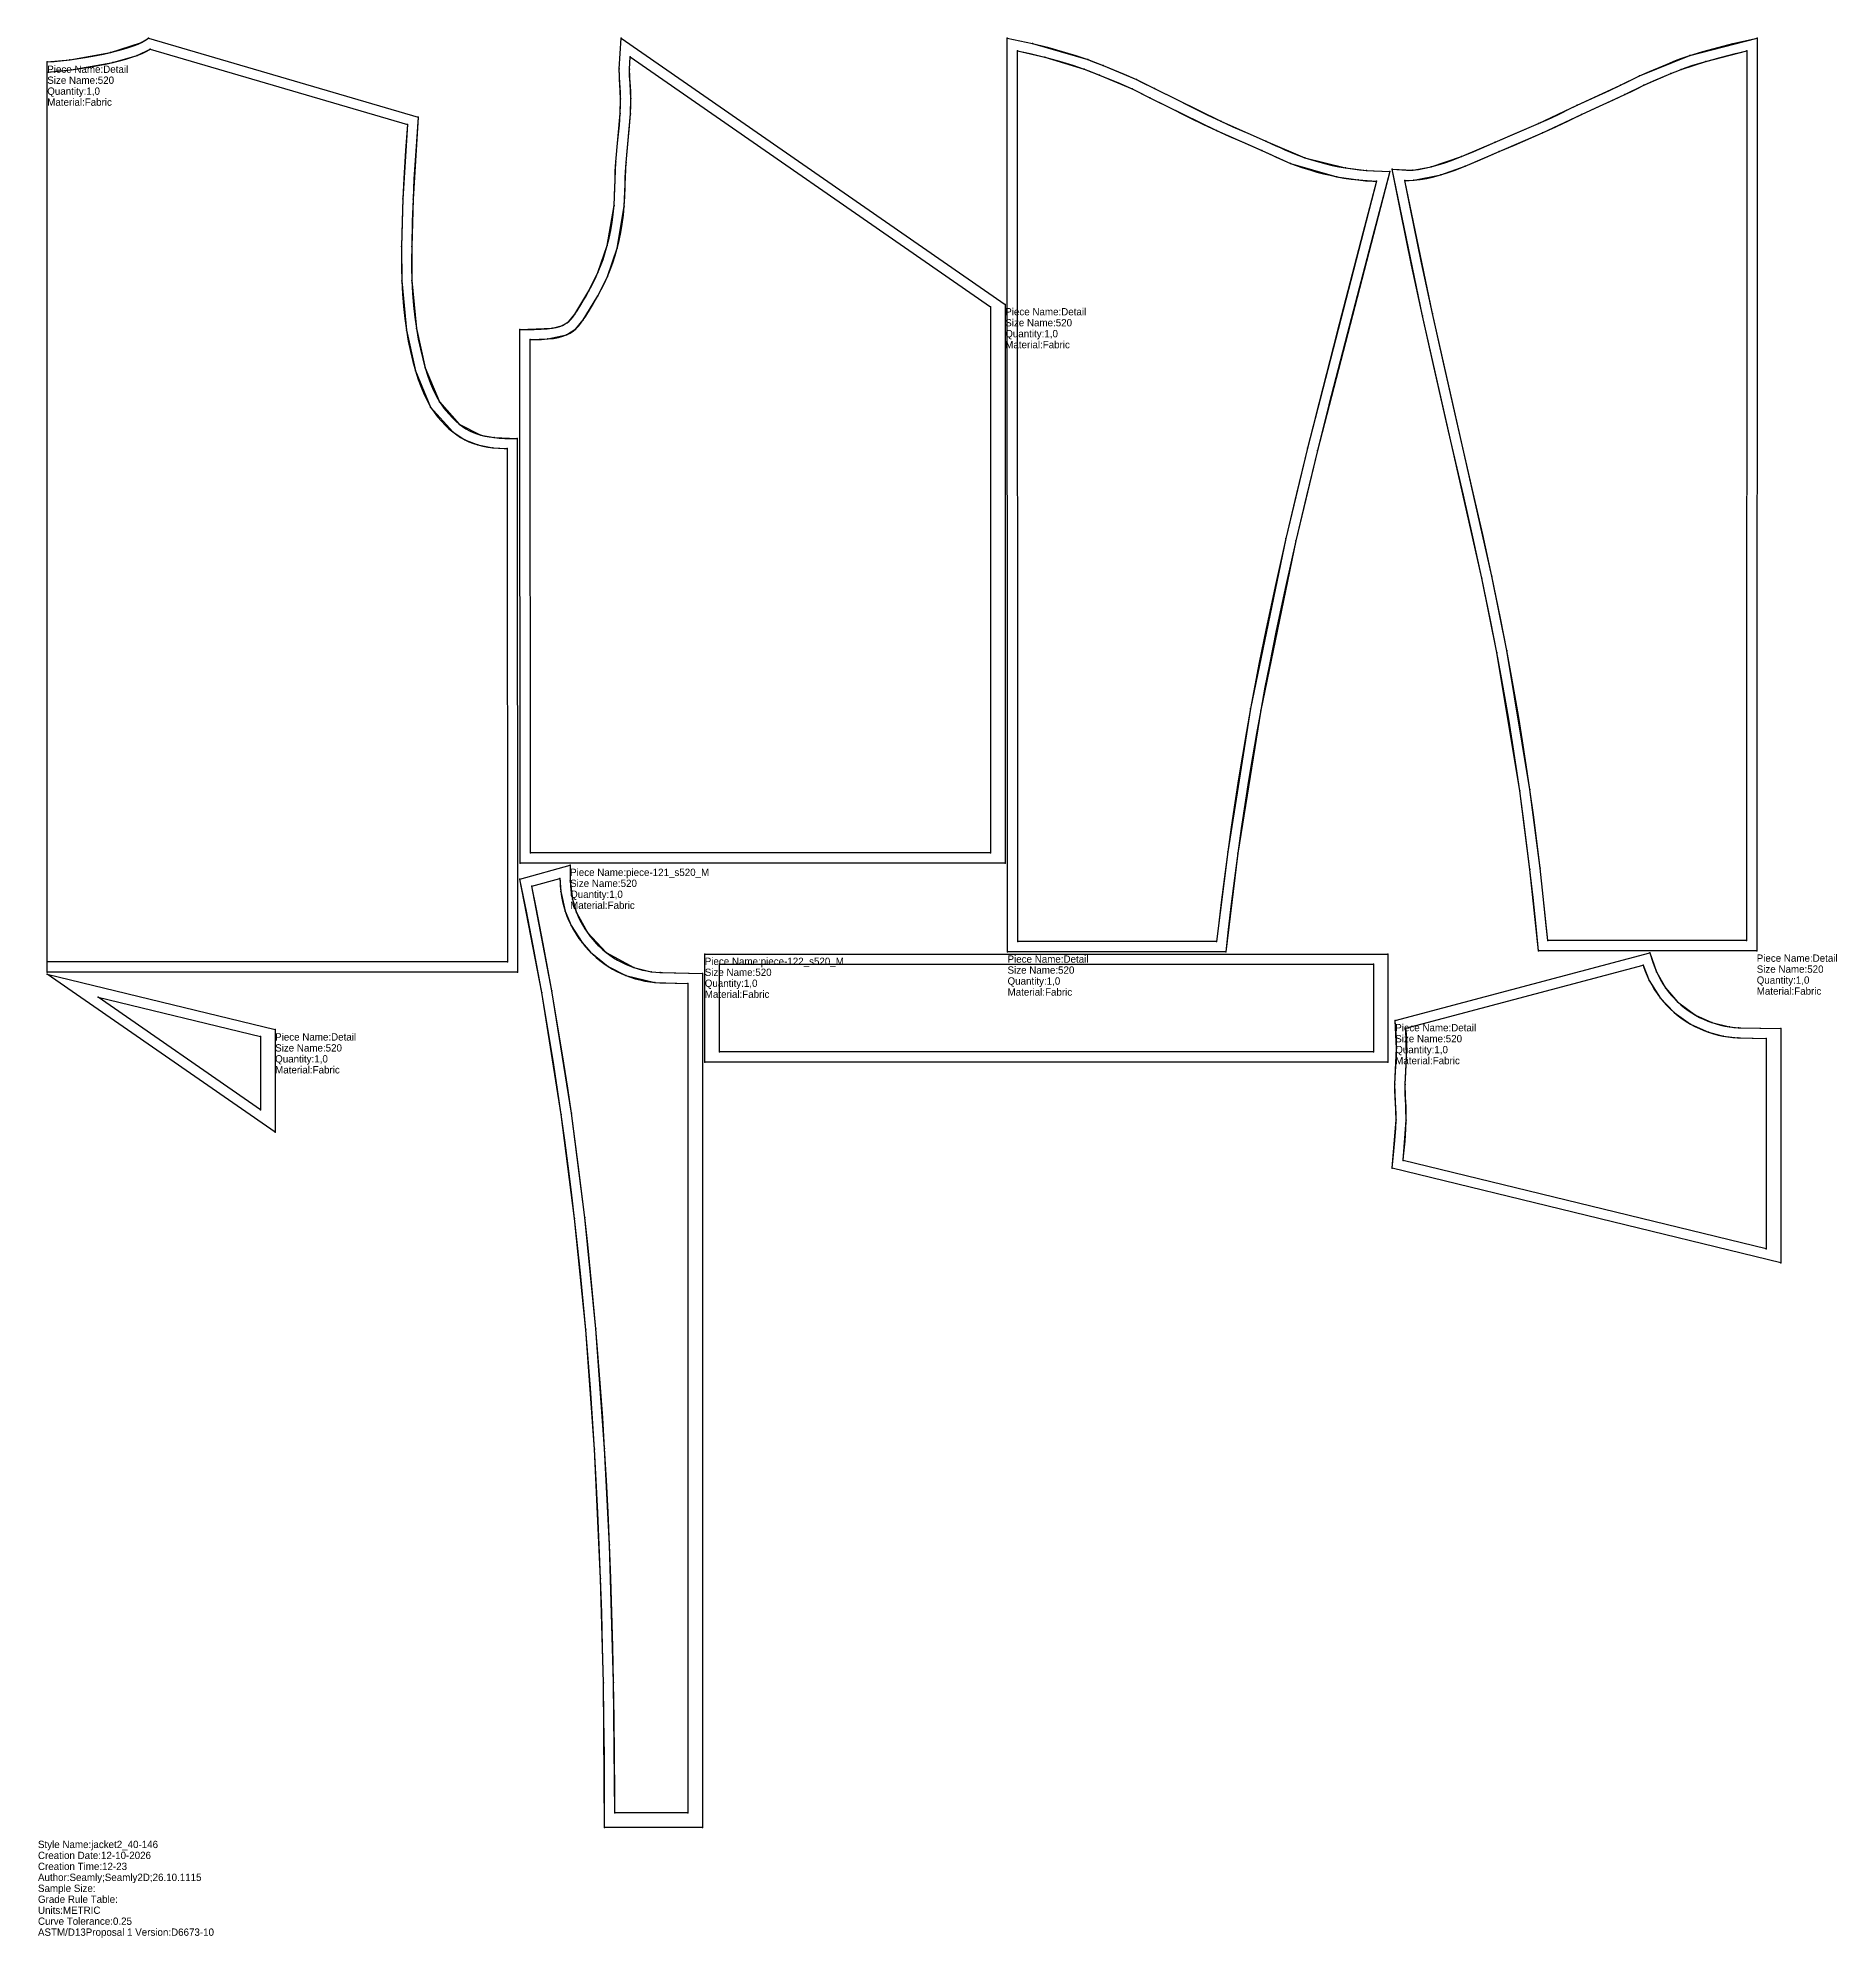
# Model space of a CAD drawing. Extents: x 0 to 1231, y -69 to 1231.
import ezdxf

# ---------------------------------------------------------------- set-up
doc = ezdxf.new("R2010")
doc.units = 0
for name, color, linetype in [('1', 7, 'CONTINUOUS'), ('14', 7, 'CONTINUOUS'), ('2', 7, 'CONTINUOUS'), ('3', 7, 'CONTINUOUS'), ('84', 7, 'CONTINUOUS'), ('87', 7, 'CONTINUOUS')]:
    doc.layers.add(name, color=color, linetype=linetype)

# ---------------------------------------------------------------- blocks, each defined once
blk = doc.blocks.new('piece-121_s520_M')
at = {"layer": '1'}
blk.add_lwpolyline([(364.02, 664.9), (364.11, 654.13), (365.67, 641.54), (368.41, 632.51), (375.81, 618.66), (388.76, 605.01), (407.55, 594.79), (419.49, 591.92), (425.69, 591.35), (454.6, 590.76), (454.6, 6.56), (387.61, 6.56), (386.78, 105.62), (384.85, 176.88), (380.65, 265.32), (374.67, 347.07), (367.06, 423.05), (357.95, 494.17), (344.62, 577.62), (329.67, 655.34)], close=True, dxfattribs=at)
at = {"layer": '14'}
blk.add_lwpolyline([(357.1, 655.7), (357.63, 646.9), (360.7, 633.27), (364.7, 623.62), (372.17, 611.81), (378.01, 605.21), (390.01, 595.55), (402.09, 589.35), (421.92, 584.59), (444.6, 583.95), (444.6, 16.56), (394.6, 16.56), (393.77, 105.76), (390.97, 199.96), (387.63, 265.74), (381.65, 347.67), (374.02, 423.84), (364.88, 495.15), (351.51, 578.84), (337.83, 650.34)], close=True, dxfattribs=at)
at = {"layer": '2'}
for p in [(364.02, 664.9), (329.67, 655.34), (337.83, 650.34), (357.1, 655.7), (454.6, 590.76), (444.6, 583.95), (394.6, 16.56), (444.6, 16.56), (387.61, 6.56), (454.6, 6.56)]:
    blk.add_point(p, dxfattribs=at)
at = {"layer": '3'}
for p in [(364.11, 654.13), (357.63, 646.9), (365.67, 641.54), (360.7, 633.27), (368.41, 632.51), (364.7, 623.62), (372.17, 611.81), (375.81, 618.66), (378.01, 605.21), (388.76, 605.01), (390.01, 595.55), (402.09, 589.35), (407.55, 594.79), (419.49, 591.92), (425.69, 591.35), (344.62, 577.62), (351.51, 578.84), (421.92, 584.59), (357.95, 494.17), (364.88, 495.15), (367.06, 423.05), (374.02, 423.84), (374.67, 347.07), (381.65, 347.67), (380.65, 265.32), (387.63, 265.74), (390.97, 199.96), (384.85, 176.88), (386.78, 105.62), (393.77, 105.76)]:
    blk.add_point(p, dxfattribs=at)
at = {"layer": '84'}
blk.add_lwpolyline([(364.02, 664.9), (364.11, 654.13), (364.27, 650.92), (364.58, 647.76), (365.05, 644.63), (365.67, 641.54), (366.44, 638.48), (367.35, 635.47), (368.41, 632.51), (369.62, 629.61), (370.96, 626.77), (372.44, 623.99), (374.06, 621.29), (375.81, 618.66), (377.69, 616.12), (379.7, 613.66), (381.86, 611.28), (382.96, 610.16), (384.06, 609.08), (386.38, 606.98), (388.76, 605.01), (391.23, 603.17), (393.78, 601.45), (396.41, 599.85), (399.11, 598.39), (401.86, 597.06), (404.68, 595.85), (407.55, 594.79), (410.48, 593.86), (413.44, 593.07), (416.45, 592.42), (419.49, 591.92), (422.57, 591.56), (425.69, 591.35), (427.25, 591.3), (454.6, 590.76), (454.6, 6.56), (387.61, 6.56), (387.58, 29.71), (387.44, 55.56), (387.17, 80.86), (386.78, 105.62), (386.26, 129.88), (385.61, 153.63), (384.85, 176.88), (383.97, 199.67), (382.98, 221.99), (381.87, 243.87), (380.65, 265.32), (379.31, 286.35), (377.87, 306.97), (376.32, 327.21), (374.67, 347.07), (372.92, 366.57), (371.06, 385.73), (369.11, 404.55), (367.06, 423.05), (364.92, 441.25), (362.69, 459.16), (360.36, 476.79), (357.95, 494.17), (355.45, 511.29), (352.86, 528.19), (350.19, 544.87), (347.45, 561.34), (344.62, 577.62), (341.71, 593.73), (338.74, 609.68), (334.14, 633.35), (329.67, 655.34)], close=True, dxfattribs=at)
at = {"layer": '87'}
blk.add_lwpolyline([(357.1, 655.7), (357.11, 653.93), (357.29, 650.4), (357.63, 646.9), (358.15, 643.43), (358.84, 640), (359.69, 636.61), (360.7, 633.27), (361.88, 629.99), (363.21, 626.77), (364.7, 623.62), (366.34, 620.54), (368.14, 617.55), (370.08, 614.64), (372.17, 611.81), (374.4, 609.09), (376.77, 606.47), (378.01, 605.21), (379.25, 604), (381.79, 601.68), (384.44, 599.5), (387.18, 597.46), (390.01, 595.55), (392.92, 593.78), (395.91, 592.16), (398.97, 590.68), (402.09, 589.35), (405.28, 588.17), (408.52, 587.14), (411.81, 586.26), (415.14, 585.55), (418.52, 584.99), (421.92, 584.59), (425.35, 584.35), (427.08, 584.31), (444.6, 583.95), (444.6, 16.56), (394.6, 16.56), (394.58, 29.73), (394.44, 55.61), (394.17, 80.95), (393.77, 105.76), (393.26, 130.05), (392.61, 153.83), (391.85, 177.13), (390.97, 199.96), (389.97, 222.33), (388.86, 244.25), (387.63, 265.74), (386.3, 286.81), (384.85, 307.49), (383.3, 327.77), (381.65, 347.67), (379.89, 367.22), (378.03, 386.42), (376.07, 405.29), (374.02, 423.84), (371.87, 442.09), (369.63, 460.05), (367.3, 477.73), (364.88, 495.15), (362.37, 512.33), (359.78, 529.27), (357.1, 545.99), (354.35, 562.51), (351.51, 578.84), (348.6, 595), (345.61, 610.99), (341.01, 634.72), (337.83, 650.34)], close=True, dxfattribs=at)
at = {"layer": '1'}
for s, p in [('Size Name:520', (364.02, 649.9)), ('Piece Name:piece-121_s520_M', (364.02, 657.4)), ('Quantity:1,0', (364.02, 642.4)), ('Material:Fabric', (364.02, 634.9))]:
    blk.add_text(s, height=5, dxfattribs=at).set_placement(p)
blk = doc.blocks.new('piece-122_s520_M')
at = {"layer": '1'}
blk.add_lwpolyline([(456.14, 604.04), (923.49, 604.04), (923.49, 530.04), (456.14, 530.04)], close=True, dxfattribs=at)
at = {"layer": '14'}
blk.add_lwpolyline([(466.14, 597.04), (913.49, 597.04), (913.49, 537.04), (466.14, 537.04)], close=True, dxfattribs=at)
at = {"layer": '2'}
for p in [(456.14, 604.04), (923.49, 604.04), (466.14, 597.04), (913.49, 597.04), (466.14, 537.04), (913.49, 537.04), (456.14, 530.04), (923.49, 530.04)]:
    blk.add_point(p, dxfattribs=at)
at = {"layer": '84'}
blk.add_lwpolyline([(456.14, 604.04), (923.49, 604.04), (923.49, 530.04), (456.14, 530.04)], close=True, dxfattribs=at)
at = {"layer": '87'}
blk.add_lwpolyline([(466.14, 597.04), (913.49, 597.04), (913.49, 537.04), (466.14, 537.04)], close=True, dxfattribs=at)
at = {"layer": '1'}
for s, p in [('Piece Name:piece-122_s520_M', (456.14, 596.54)), ('Size Name:520', (456.14, 589.04)), ('Quantity:1,0', (456.14, 581.54)), ('Material:Fabric', (456.14, 574.04))]:
    blk.add_text(s, height=5, dxfattribs=at).set_placement(p)
blk = doc.blocks.new('piece_Detail_s520_M')
at = {"layer": '1'}
blk.add_lwpolyline([(6.35, 1214.23), (21.75, 1215.76), (49.57, 1220.64), (70.91, 1227.57), (75.58, 1230.58), (260.16, 1176.46), (256.55, 1120.39), (255.7, 1087.96), (255.82, 1064.77), (258.91, 1031.91), (264.88, 1005.02), (274.6, 981.81), (288.15, 966.54), (302.85, 958.95), (312.02, 957.24), (327.85, 956.53), (328.12, 591.68), (6.35, 591.68)], close=True, dxfattribs=at)
at = {"layer": '14'}
blk.add_lwpolyline([(6.35, 1207.2), (22.63, 1208.82), (51.16, 1213.82), (67.88, 1218.66), (76.84, 1222.91), (252.76, 1171.34), (249.56, 1120.68), (248.7, 1088.05), (248.82, 1064.52), (251.99, 1030.83), (258.17, 1003.01), (268.63, 978.16), (283.76, 961.09), (291.94, 955.72), (300.96, 952.21), (311.25, 950.28), (320.85, 949.7), (321.11, 598.68), (6.35, 598.68)], close=True, dxfattribs=at)
at = {"layer": '2'}
for p in [(75.58, 1230.58), (76.84, 1222.91), (6.35, 1214.23), (6.35, 1207.2), (252.76, 1171.34), (260.16, 1176.46), (320.85, 949.7), (327.85, 956.53), (6.35, 598.68), (321.11, 598.68), (6.35, 591.68), (328.12, 591.68)]:
    blk.add_point(p, dxfattribs=at)
at = {"layer": '3'}
for p in [(70.91, 1227.57), (21.75, 1215.76), (22.63, 1208.82), (49.57, 1220.64), (51.16, 1213.82), (67.88, 1218.66), (249.56, 1120.68), (256.55, 1120.39), (248.7, 1088.05), (255.7, 1087.96), (248.82, 1064.52), (255.82, 1064.77), (251.99, 1030.83), (258.91, 1031.91), (258.17, 1003.01), (264.88, 1005.02), (268.63, 978.16), (274.6, 981.81), (288.15, 966.54), (283.76, 961.09), (291.94, 955.72), (300.96, 952.21), (302.85, 958.95), (311.25, 950.28), (312.02, 957.24)]:
    blk.add_point(p, dxfattribs=at)
at = {"layer": '84'}
blk.add_lwpolyline([(6.35, 1214.23), (11.07, 1214.6), (21.75, 1215.76), (32.32, 1217.28), (39.97, 1218.62), (44.87, 1219.6), (49.57, 1220.64), (54.02, 1221.73), (58.18, 1222.86), (62.01, 1224.03), (65.44, 1225.22), (68.43, 1226.41), (70.91, 1227.57), (72.84, 1228.66), (75.58, 1230.58), (260.16, 1176.46), (258.42, 1153.23), (257.22, 1134.18), (256.55, 1120.39), (256.04, 1105.14), (255.7, 1087.96), (255.62, 1078.42), (255.61, 1073.8), (255.82, 1064.77), (256.26, 1056.06), (256.93, 1047.67), (257.82, 1039.61), (258.91, 1031.91), (260.17, 1024.58), (261.6, 1017.64), (263.17, 1011.12), (264.88, 1005.02), (266.69, 999.38), (268.6, 994.21), (270.57, 989.55), (272.58, 985.41), (274.6, 981.81), (276.63, 978.76), (277.59, 977.5), (278.77, 976.03), (281.18, 973.24), (283.52, 970.74), (285.84, 968.52), (288.15, 966.54), (290.45, 964.81), (292.78, 963.28), (295.15, 961.95), (297.6, 960.79), (300.16, 959.8), (302.85, 958.95), (305.71, 958.24), (308.76, 957.68), (312.02, 957.24), (315.51, 956.93), (319.28, 956.74), (327.85, 956.53), (328.12, 591.68), (6.35, 591.68)], close=True, dxfattribs=at)
at = {"layer": '87'}
blk.add_lwpolyline([(6.35, 1207.2), (11.73, 1207.63), (22.63, 1208.82), (33.43, 1210.37), (41.26, 1211.74), (46.3, 1212.75), (51.16, 1213.82), (55.78, 1214.95), (60.13, 1216.14), (64.18, 1217.37), (67.88, 1218.66), (71.21, 1219.99), (74.12, 1221.35), (76.58, 1222.74), (76.84, 1222.91), (252.76, 1171.34), (251.43, 1153.71), (250.23, 1134.57), (249.56, 1120.68), (249.04, 1105.32), (248.7, 1088.05), (248.62, 1078.45), (248.61, 1073.73), (248.82, 1064.52), (249.27, 1055.61), (249.97, 1047.01), (250.88, 1038.74), (251.99, 1030.83), (253.29, 1023.28), (254.76, 1016.11), (256.4, 1009.35), (258.17, 1003.01), (260.07, 997.1), (262.09, 991.64), (264.19, 986.66), (266.38, 982.15), (268.63, 978.16), (270.93, 974.69), (272.09, 973.17), (273.39, 971.56), (275.97, 968.56), (278.55, 965.82), (281.14, 963.33), (283.76, 961.09), (286.42, 959.08), (289.14, 957.29), (291.94, 955.72), (294.83, 954.36), (297.84, 953.19), (300.96, 952.21), (304.23, 951.4), (307.65, 950.76), (311.25, 950.28), (315.03, 949.94), (319.02, 949.75), (320.85, 949.7), (321.11, 598.68), (6.35, 598.68)], close=True, dxfattribs=at)
at = {"layer": '1'}
for s, p in [('Piece Name:Detail', (6.35, 1206.73)), ('Size Name:520', (6.35, 1199.23)), ('Quantity:1,0', (6.35, 1191.73)), ('Material:Fabric', (6.35, 1184.23))]:
    blk.add_text(s, height=5, dxfattribs=at).set_placement(p)
blk = doc.blocks.new('piece_Detail_s520-124_M')
at = {"layer": '1'}
blk.add_lwpolyline([(928.47, 558.65), (1102.7, 604.84), (1107.19, 591.92), (1113.38, 580.97), (1121.63, 571.39), (1133.98, 562.16), (1145.12, 557.1), (1157.07, 554.23), (1163.26, 553.65), (1192.17, 553.06), (1192.17, 392.73), (926.31, 457.46), (929.03, 490.64), (928.16, 515.07), (929.36, 539.41)], close=True, dxfattribs=at)
at = {"layer": '14'}
blk.add_lwpolyline([(935.82, 553.36), (1098.03, 596.36), (1102.27, 585.93), (1109.74, 574.12), (1119.36, 563.99), (1130.49, 556.09), (1142.85, 550.48), (1152.71, 547.85), (1162.93, 546.66), (1182.17, 546.26), (1182.17, 402.37), (933.83, 462.83), (936.03, 490.48), (935.16, 514.88), (936.28, 533.27)], close=True, dxfattribs=at)
at = {"layer": '2'}
for p in [(1102.7, 604.84), (1098.03, 596.36), (928.47, 558.65), (935.82, 553.36), (1182.17, 546.26), (1192.17, 553.06), (926.31, 457.46), (933.83, 462.83), (1182.17, 402.37), (1192.17, 392.73)]:
    blk.add_point(p, dxfattribs=at)
at = {"layer": '3'}
for p in [(1102.27, 585.93), (1107.19, 591.92), (1109.74, 574.12), (1113.38, 580.97), (1119.36, 563.99), (1121.63, 571.39), (1133.98, 562.16), (1130.49, 556.09), (1142.85, 550.48), (1145.12, 557.1), (1152.71, 547.85), (1157.07, 554.23), (1162.93, 546.66), (1163.26, 553.65), (929.36, 539.41), (936.28, 533.27), (928.16, 515.07), (935.16, 514.88), (929.03, 490.64), (936.03, 490.48)]:
    blk.add_point(p, dxfattribs=at)
at = {"layer": '84'}
blk.add_lwpolyline([(928.47, 558.65), (1102.7, 604.84), (1104.91, 597.81), (1105.98, 594.82), (1107.19, 591.92), (1108.53, 589.07), (1110.01, 586.3), (1111.63, 583.6), (1113.38, 580.97), (1115.26, 578.43), (1117.27, 575.97), (1119.43, 573.58), (1120.53, 572.46), (1121.63, 571.39), (1123.95, 569.29), (1126.33, 567.32), (1128.81, 565.47), (1131.36, 563.75), (1133.98, 562.16), (1136.68, 560.7), (1139.43, 559.36), (1142.25, 558.16), (1145.12, 557.1), (1148.05, 556.17), (1151.01, 555.38), (1154.02, 554.73), (1157.07, 554.23), (1160.14, 553.87), (1163.26, 553.65), (1164.82, 553.61), (1192.17, 553.06), (1192.17, 392.73), (926.31, 457.46), (926.94, 464.3), (928.19, 476.57), (928.8, 484.6), (929.03, 490.64), (929.06, 494.65), (928.96, 498.72), (928.72, 502.86), (928.53, 504.97), (928.36, 506.79), (928.18, 510.25), (928.16, 515.07), (928.68, 523.76), (929.28, 533.54), (929.36, 539.41), (929.29, 543.88), (929.08, 548.95)], close=True, dxfattribs=at)
at = {"layer": '87'}
blk.add_lwpolyline([(935.82, 553.36), (1098.03, 596.36), (1098.27, 595.58), (1099.45, 592.3), (1100.78, 589.08), (1102.27, 585.93), (1103.92, 582.85), (1105.71, 579.86), (1107.65, 576.94), (1109.74, 574.12), (1111.97, 571.4), (1114.34, 568.78), (1115.58, 567.52), (1116.82, 566.3), (1119.36, 563.99), (1122.01, 561.81), (1124.75, 559.76), (1127.58, 557.86), (1130.49, 556.09), (1133.48, 554.47), (1136.54, 552.99), (1139.66, 551.66), (1142.85, 550.48), (1146.09, 549.45), (1149.38, 548.57), (1152.71, 547.85), (1156.09, 547.29), (1159.49, 546.9), (1162.93, 546.66), (1164.65, 546.61), (1182.17, 546.26), (1182.17, 402.37), (933.83, 462.83), (933.91, 463.62), (935.16, 475.95), (935.79, 484.2), (936.03, 490.48), (936.06, 494.72), (935.96, 499.01), (935.7, 503.38), (935.5, 505.59), (935.35, 507.29), (935.18, 510.46), (935.16, 514.88), (935.67, 523.33), (936.28, 533.27), (936.37, 539.42), (936.29, 544.08), (936.07, 549.31)], close=True, dxfattribs=at)
at = {"layer": '1'}
for s, p in [('Size Name:520', (928.47, 543.65)), ('Piece Name:Detail', (928.47, 551.15)), ('Quantity:1,0', (928.47, 536.15)), ('Material:Fabric', (928.47, 528.65))]:
    blk.add_text(s, height=5, dxfattribs=at).set_placement(p)
blk = doc.blocks.new('piece_Detail_s520-125_M')
at = {"layer": '1'}
blk.add_lwpolyline([(162.24, 552.33), (162.24, 482.1), (6.35, 590.29)], close=True, dxfattribs=at)
at = {"layer": '14'}
blk.add_lwpolyline([(152.24, 547.56), (152.24, 497.56), (41.25, 574.58)], close=True, dxfattribs=at)
at = {"layer": '2'}
for p in [(6.35, 590.29), (41.25, 574.58), (152.24, 547.56), (162.24, 552.33), (152.24, 497.56), (162.24, 482.1)]:
    blk.add_point(p, dxfattribs=at)
at = {"layer": '84'}
blk.add_lwpolyline([(162.24, 552.33), (162.24, 482.1), (6.35, 590.29)], close=True, dxfattribs=at)
at = {"layer": '87'}
blk.add_lwpolyline([(152.24, 547.56), (152.24, 497.56), (41.25, 574.58)], close=True, dxfattribs=at)
at = {"layer": '1'}
for s, p in [('Piece Name:Detail', (162.24, 544.83)), ('Size Name:520', (162.24, 537.33)), ('Quantity:1,0', (162.24, 529.83)), ('Material:Fabric', (162.24, 522.33))]:
    blk.add_text(s, height=5, dxfattribs=at).set_placement(p)
blk = doc.blocks.new('piece_Detail_s520-126_M')
at = {"layer": '1'}
blk.add_lwpolyline([(661.69, 1048.36), (661.69, 666.27), (329.94, 666.27), (329.67, 1031.29), (351.66, 1032.08), (358.89, 1033.94), (363.24, 1036.75), (367.29, 1041.68), (376.83, 1057.54), (383.07, 1070.22), (389.47, 1088.65), (394.07, 1116.09), (395.29, 1145.98), (398.32, 1179.01), (398.58, 1189.06), (397.68, 1209.48), (398.96, 1230.58)], close=True, dxfattribs=at)
at = {"layer": '14'}
blk.add_lwpolyline([(651.69, 1046.78), (651.69, 673.27), (336.93, 673.27), (336.67, 1024.29), (348.84, 1024.72), (361.65, 1027.5), (367.99, 1031.6), (373.06, 1037.72), (382.96, 1054.17), (389.49, 1067.44), (396.24, 1086.85), (401.04, 1115.52), (402.27, 1145.46), (405.31, 1178.61), (405.58, 1189.12), (404.68, 1209.29), (405.19, 1217.74)], close=True, dxfattribs=at)
at = {"layer": '2'}
for p in [(398.96, 1230.58), (405.19, 1217.74), (651.69, 1046.78), (661.69, 1048.36), (329.67, 1031.29), (336.67, 1024.29), (329.94, 666.27), (336.93, 673.27), (651.69, 673.27), (661.69, 666.27)]:
    blk.add_point(p, dxfattribs=at)
at = {"layer": '3'}
for p in [(397.68, 1209.48), (404.68, 1209.29), (398.58, 1189.06), (405.58, 1189.12), (398.32, 1179.01), (405.31, 1178.61), (395.29, 1145.98), (402.27, 1145.46), (394.07, 1116.09), (401.04, 1115.52), (389.47, 1088.65), (396.24, 1086.85), (383.07, 1070.22), (389.49, 1067.44), (376.83, 1057.54), (382.96, 1054.17), (367.29, 1041.68), (351.66, 1032.08), (358.89, 1033.94), (361.65, 1027.5), (363.24, 1036.75), (367.99, 1031.6), (373.06, 1037.72), (348.84, 1024.72)]:
    blk.add_point(p, dxfattribs=at)
at = {"layer": '84'}
blk.add_lwpolyline([(661.69, 1048.36), (661.69, 666.27), (329.94, 666.27), (329.67, 1031.29), (336.92, 1031.29), (339.51, 1031.3), (344.19, 1031.43), (348.22, 1031.69), (351.66, 1032.08), (354.54, 1032.6), (356.93, 1033.22), (358.89, 1033.94), (360.51, 1034.75), (361.93, 1035.67), (363.24, 1036.75), (364.53, 1038.08), (365.87, 1039.71), (367.29, 1041.68), (368.8, 1043.99), (371.33, 1048.13), (373.26, 1051.35), (374.48, 1053.4), (376.83, 1057.54), (379.04, 1061.7), (381.12, 1065.92), (383.07, 1070.22), (384.88, 1074.62), (386.55, 1079.15), (388.09, 1083.82), (389.47, 1088.65), (390.71, 1093.68), (391.79, 1098.92), (392.72, 1104.38), (393.48, 1110.1), (394.07, 1116.09), (394.48, 1122.38), (394.71, 1128.99), (394.74, 1132.44), (394.76, 1134.75), (394.91, 1139.31), (395.29, 1145.98), (396.46, 1158.71), (397.71, 1170.98), (398.32, 1179.01), (398.55, 1185.04), (398.58, 1189.06), (398.48, 1193.13), (398.24, 1197.27), (398.05, 1199.38), (397.89, 1201.2), (397.7, 1204.66), (397.68, 1209.48), (398.96, 1230.58)], close=True, dxfattribs=at)
at = {"layer": '87'}
blk.add_lwpolyline([(651.69, 1046.78), (651.69, 673.27), (336.93, 673.27), (336.67, 1024.29), (336.93, 1024.29), (339.62, 1024.3), (344.51, 1024.44), (348.84, 1024.72), (352.67, 1025.15), (356.04, 1025.76), (359.02, 1026.54), (361.65, 1027.5), (363.99, 1028.66), (366.09, 1030.02), (367.99, 1031.6), (369.75, 1033.4), (371.42, 1035.44), (373.06, 1037.72), (374.72, 1040.25), (377.32, 1044.51), (379.27, 1047.76), (380.53, 1049.89), (382.96, 1054.17), (385.27, 1058.51), (387.45, 1062.93), (389.49, 1067.44), (391.4, 1072.08), (393.16, 1076.84), (394.78, 1081.76), (396.24, 1086.85), (397.54, 1092.13), (398.68, 1097.62), (399.64, 1103.34), (400.43, 1109.3), (401.04, 1115.52), (401.47, 1122.03), (401.7, 1128.84), (401.74, 1132.37), (401.76, 1134.6), (401.9, 1139), (402.27, 1145.46), (403.43, 1158.03), (404.68, 1170.36), (405.31, 1178.61), (405.55, 1184.88), (405.58, 1189.12), (405.48, 1193.42), (405.22, 1197.78), (405.02, 1200), (404.87, 1201.7), (404.7, 1204.86), (404.68, 1209.29), (405.19, 1217.74)], close=True, dxfattribs=at)
at = {"layer": '1'}
for s, p in [('Piece Name:Detail', (661.69, 1040.86)), ('Size Name:520', (661.69, 1033.36)), ('Quantity:1,0', (661.69, 1025.86)), ('Material:Fabric', (661.69, 1018.36))]:
    blk.add_text(s, height=5, dxfattribs=at).set_placement(p)
blk = doc.blocks.new('piece_Detail_s520-127_M')
at = {"layer": '1'}
blk.add_lwpolyline([(663.27, 605.57), (663.05, 1230.58), (680.26, 1226.78), (718.1, 1215.84), (728.76, 1211.67), (751.37, 1202.13), (763.7, 1196.03), (809.06, 1173.63), (840.04, 1160), (866.74, 1148.66), (894.51, 1141.72), (908.7, 1139.96), (924.73, 1139.25), (875.26, 948.38), (860.48, 886.65), (836.43, 770.75), (820.78, 672.94), (812.51, 605.57)], close=True, dxfattribs=at)
at = {"layer": '14'}
blk.add_lwpolyline([(670.27, 612.57), (670.05, 1221.86), (688.77, 1217.44), (715.73, 1209.25), (726.14, 1205.18), (748.45, 1195.77), (760.58, 1189.76), (806.14, 1167.27), (837.2, 1153.61), (856.92, 1144.78), (888.59, 1135.68), (903.16, 1133.46), (915.74, 1132.57), (868.47, 950.06), (853.65, 888.22), (829.54, 772.01), (813.85, 673.89), (806.25, 612.57)], close=True, dxfattribs=at)
at = {"layer": '2'}
for p in [(663.05, 1230.58), (670.05, 1221.86), (915.74, 1132.57), (924.73, 1139.25), (670.27, 612.57), (806.25, 612.57), (663.27, 605.57), (812.51, 605.57)]:
    blk.add_point(p, dxfattribs=at)
at = {"layer": '3'}
for p in [(680.26, 1226.78), (688.77, 1217.44), (715.73, 1209.25), (718.1, 1215.84), (728.76, 1211.67), (726.14, 1205.18), (748.45, 1195.77), (751.37, 1202.13), (763.7, 1196.03), (760.58, 1189.76), (809.06, 1173.63), (806.14, 1167.27), (840.04, 1160), (837.2, 1153.61), (856.92, 1144.78), (866.74, 1148.66), (888.59, 1135.68), (894.51, 1141.72), (903.16, 1133.46), (908.7, 1139.96), (868.47, 950.06), (875.26, 948.38), (853.65, 888.22), (860.48, 886.65), (829.54, 772.01), (836.43, 770.75), (813.85, 673.89), (820.78, 672.94)]:
    blk.add_point(p, dxfattribs=at)
at = {"layer": '84'}
blk.add_lwpolyline([(663.27, 605.57), (663.05, 1230.58), (680.26, 1226.78), (690.55, 1224.2), (700.65, 1221.41), (710.02, 1218.57), (718.1, 1215.84), (721.42, 1214.57), (728.76, 1211.67), (743.01, 1205.79), (751.37, 1202.13), (754.41, 1200.67), (763.7, 1196.03), (779.88, 1188.01), (786.2, 1184.77), (791.04, 1182.28), (800.29, 1177.73), (809.06, 1173.63), (817.4, 1169.88), (829.21, 1164.73), (840.04, 1160), (846.87, 1156.91), (850.11, 1155.37), (852.98, 1154.02), (859.47, 1151.31), (866.74, 1148.66), (872.67, 1146.79), (876.78, 1145.62), (881.05, 1144.51), (885.43, 1143.48), (889.93, 1142.55), (894.51, 1141.72), (899.18, 1141.01), (903.91, 1140.42), (908.7, 1139.96), (913.55, 1139.66), (924.73, 1139.25), (913.19, 1095.26), (895.53, 1027.94), (883.14, 979.78), (875.26, 948.38), (867.7, 917.39), (860.48, 886.65), (853.59, 856), (847.03, 825.26), (842.36, 802.04), (839.35, 786.46), (836.43, 770.75), (833.59, 754.91), (830.85, 738.92), (828.19, 722.74), (825.63, 706.37), (823.16, 689.77), (820.78, 672.94), (818.5, 655.84), (816.31, 638.46), (814.21, 620.77), (812.51, 605.57)], close=True, dxfattribs=at)
at = {"layer": '87'}
blk.add_lwpolyline([(670.27, 612.57), (670.05, 1221.86), (678.66, 1219.97), (688.77, 1217.44), (698.7, 1214.69), (707.88, 1211.9), (715.73, 1209.25), (718.89, 1208.05), (726.14, 1205.18), (740.27, 1199.35), (748.45, 1195.77), (751.32, 1194.38), (760.58, 1189.76), (776.73, 1181.76), (783, 1178.54), (787.89, 1176.03), (797.26, 1171.42), (806.14, 1167.27), (814.56, 1163.48), (826.41, 1158.31), (837.2, 1153.61), (843.92, 1150.56), (847.11, 1149.04), (850.14, 1147.62), (856.92, 1144.78), (864.49, 1142.03), (870.65, 1140.09), (874.94, 1138.86), (879.37, 1137.71), (883.92, 1136.65), (888.59, 1135.68), (893.36, 1134.81), (898.22, 1134.07), (903.16, 1133.46), (908.15, 1132.98), (913.2, 1132.67), (915.74, 1132.57), (906.41, 1097.03), (888.76, 1029.7), (876.36, 981.51), (868.47, 950.06), (860.9, 919.02), (853.65, 888.22), (846.75, 857.5), (840.18, 826.68), (835.5, 803.39), (832.47, 787.76), (829.54, 772.01), (826.7, 756.12), (823.94, 740.08), (821.28, 723.85), (818.71, 707.42), (816.23, 690.78), (813.85, 673.89), (811.56, 656.74), (809.36, 639.3), (807.26, 621.57), (806.25, 612.57)], close=True, dxfattribs=at)
at = {"layer": '1'}
for s, p in [('Piece Name:Detail', (663.27, 598.07)), ('Size Name:520', (663.27, 590.57)), ('Quantity:1,0', (663.27, 583.07)), ('Material:Fabric', (663.27, 575.57))]:
    blk.add_text(s, height=5, dxfattribs=at).set_placement(p)
blk = doc.blocks.new('piece_Detail_s520-128_M')
at = {"layer": '1'}
blk.add_lwpolyline([(1175.75, 606.21), (1026.43, 606.21), (1020.56, 661.83), (1013.64, 715.57), (997.93, 810.29), (987.69, 861), (947.13, 1040.65), (926.31, 1140.81), (940.54, 1140.23), (953.16, 1142.5), (973.83, 1149.44), (996.81, 1159.4), (1026.48, 1172.06), (1052.97, 1184.66), (1082.67, 1198.23), (1095.67, 1204.61), (1130.02, 1218.64), (1176.07, 1230.58)], close=True, dxfattribs=at)
at = {"layer": '14'}
blk.add_lwpolyline([(1168.76, 613.21), (1032.78, 613.21), (1027.51, 662.64), (1020.57, 716.54), (1004.81, 811.6), (994.54, 862.46), (953.97, 1042.15), (934.96, 1133.22), (941.08, 1133.24), (959.74, 1137.07), (976.41, 1142.93), (999.58, 1152.96), (1029.31, 1165.66), (1055.97, 1178.34), (1085.64, 1191.9), (1098.64, 1198.27), (1117.11, 1206.19), (1124.06, 1209.13), (1140.92, 1214.59), (1169.07, 1221.76)], close=True, dxfattribs=at)
at = {"layer": '2'}
for p in [(1169.07, 1221.76), (1176.07, 1230.58), (996.81, 1159.4), (999.58, 1152.96), (926.31, 1140.81), (934.96, 1133.22), (1032.78, 613.21), (1168.76, 613.21), (1026.43, 606.21), (1175.75, 606.21)]:
    blk.add_point(p, dxfattribs=at)
at = {"layer": '3'}
for p in [(1124.06, 1209.13), (1130.02, 1218.64), (1140.92, 1214.59), (1082.67, 1198.23), (1095.67, 1204.61), (1098.64, 1198.27), (1117.11, 1206.19), (1052.97, 1184.66), (1085.64, 1191.9), (1026.48, 1172.06), (1055.97, 1178.34), (1029.31, 1165.66), (973.83, 1149.44), (940.54, 1140.23), (941.08, 1133.24), (953.16, 1142.5), (959.74, 1137.07), (976.41, 1142.93), (947.13, 1040.65), (953.97, 1042.15), (987.69, 861), (994.54, 862.46), (997.93, 810.29), (1004.81, 811.6), (1013.64, 715.57), (1020.57, 716.54), (1020.56, 661.83), (1027.51, 662.64)]:
    blk.add_point(p, dxfattribs=at)
at = {"layer": '84'}
blk.add_lwpolyline([(1175.75, 606.21), (1026.43, 606.21), (1024.8, 622.78), (1022.72, 642.66), (1020.56, 661.83), (1018.32, 680.34), (1016.02, 698.24), (1013.64, 715.57), (1011.2, 732.37), (1008.68, 748.71), (1006.09, 764.63), (1003.44, 780.16), (1000.72, 795.37), (997.93, 810.29), (993.65, 832.27), (987.69, 861), (981.5, 889.45), (975.06, 917.99), (965.01, 961.69), (954.43, 1007.97), (947.13, 1040.65), (939.65, 1075.29), (931.99, 1112.26), (926.31, 1140.81), (936.23, 1140.15), (937.86, 1140.12), (940.54, 1140.23), (944.48, 1140.68), (948.71, 1141.45), (953.16, 1142.5), (957.74, 1143.78), (962.39, 1145.25), (967.02, 1146.86), (973.83, 1149.44), (982.23, 1152.92), (992.7, 1157.58), (996.81, 1159.4), (1007.36, 1163.82), (1026.48, 1172.06), (1035.36, 1176.08), (1040.58, 1178.57), (1042.86, 1179.7), (1046.22, 1181.39), (1052.97, 1184.66), (1062.86, 1189.25), (1074.97, 1194.71), (1082.67, 1198.23), (1086.99, 1200.31), (1088.83, 1201.24), (1091.1, 1202.4), (1095.67, 1204.61), (1102.38, 1207.64), (1114.4, 1212.64), (1120.21, 1215.1), (1121.44, 1215.63), (1124.5, 1216.78), (1130.02, 1218.64), (1138.99, 1221.32), (1149.07, 1224.08), (1159.5, 1226.72), (1176.07, 1230.58)], close=True, dxfattribs=at)
at = {"layer": '87'}
blk.add_lwpolyline([(1168.76, 613.21), (1032.78, 613.21), (1031.76, 623.49), (1029.67, 643.42), (1027.51, 662.64), (1025.27, 681.21), (1022.96, 699.16), (1020.57, 716.54), (1018.12, 733.41), (1015.59, 749.81), (1013, 765.78), (1010.34, 781.37), (1007.6, 796.63), (1004.81, 811.6), (1000.51, 833.65), (994.54, 862.46), (988.33, 890.96), (981.89, 919.55), (971.83, 963.26), (961.25, 1009.51), (953.97, 1042.15), (946.5, 1076.74), (938.85, 1113.66), (934.96, 1133.22), (935.92, 1133.15), (937.93, 1133.12), (941.08, 1133.24), (945.51, 1133.75), (950.14, 1134.59), (954.9, 1135.72), (959.74, 1137.07), (964.6, 1138.61), (969.4, 1140.28), (976.41, 1142.93), (985, 1146.49), (995.53, 1151.18), (999.58, 1152.96), (1010.1, 1157.38), (1029.31, 1165.66), (1038.3, 1169.73), (1043.65, 1172.27), (1045.99, 1173.45), (1049.32, 1175.12), (1055.97, 1178.34), (1065.77, 1182.89), (1077.86, 1188.33), (1085.64, 1191.9), (1090.1, 1194.03), (1092.01, 1195.01), (1094.22, 1196.13), (1098.64, 1198.27), (1105.16, 1201.21), (1117.11, 1206.19), (1122.96, 1208.66), (1124.06, 1209.13), (1126.86, 1210.19), (1132.14, 1211.96), (1140.92, 1214.59), (1150.85, 1217.31), (1161.15, 1219.92), (1169.07, 1221.76)], close=True, dxfattribs=at)
at = {"layer": '1'}
for s, p in [('Piece Name:Detail', (1175.75, 598.71)), ('Size Name:520', (1175.75, 591.21)), ('Quantity:1,0', (1175.75, 583.71)), ('Material:Fabric', (1175.75, 576.21))]:
    blk.add_text(s, height=5, dxfattribs=at).set_placement(p)

msp = doc.modelspace()

# ---------------------------------------------------------------- block references
at = {"layer": '1'}
for name in ['piece_Detail_s520_M', 'piece_Detail_s520-126_M', 'piece_Detail_s520-127_M', 'piece_Detail_s520-128_M', 'piece-121_s520_M', 'piece-122_s520_M', 'piece_Detail_s520-124_M', 'piece_Detail_s520-125_M']:
    msp.add_blockref(name, (0, 0), dxfattribs=at)

# ---------------------------------------------------------------- texts
for s, p in [('Style Name:jacket2_40-146', (0, -7.5)), ('Creation Date:12-10-2026', (0, -15)), ('Author:Seamly;Seamly2D;26.10.1115', (0, -30)), ('Creation Time:12-23', (0, -22.5)), ('Sample Size:', (0, -37.5)), ('Grade Rule Table:', (0, -45)), ('Units:METRIC', (0, -52.5)), ('ASTM/D13Proposal 1 Version:D6673-10', (0, -67.5)), ('Curve Tolerance:0.25', (0, -60))]:
    msp.add_text(s, height=5, dxfattribs=at).set_placement(p)

doc.saveas('drawing.dxf')
